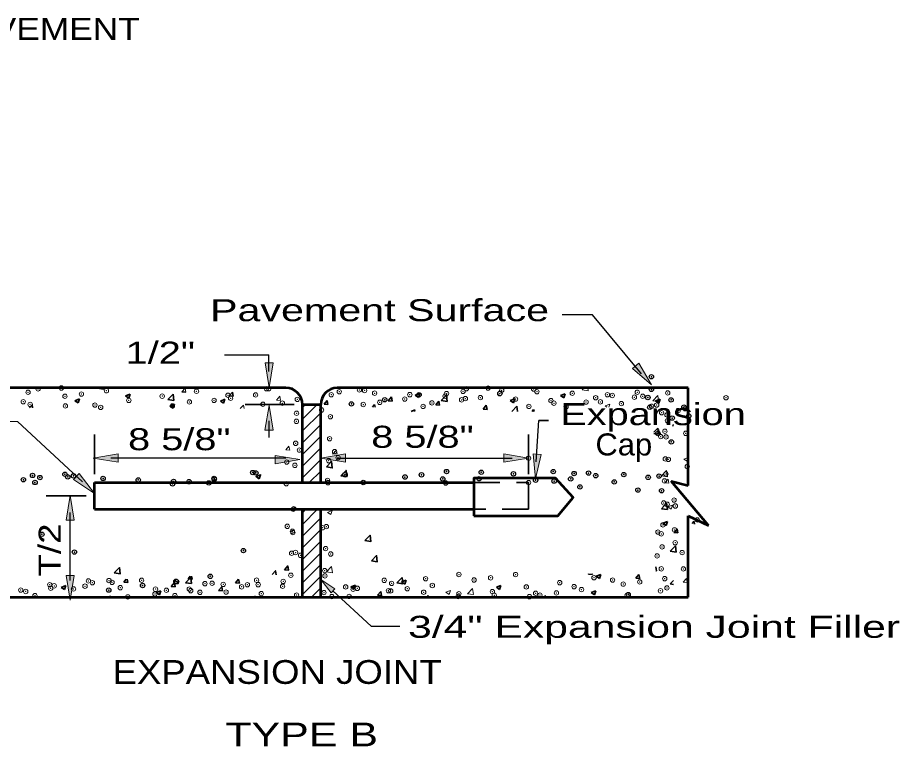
# Model space of a CAD drawing. Extents: x 36.4 to 71.7, y 0.7 to 22.7.
# Drawn here: x 48.53 to 53.87, y 12.1 to 16.52 of the extents above; entities that cross this region are included whole.
import ezdxf

# ---------------------------------------------------------------- set-up
doc = ezdxf.new("R2010")
doc.units = 0
doc.header["$LTSCALE"] = 0.053
doc.header["$PDMODE"] = 32
doc.header["$PDSIZE"] = 0.0265
doc.linetypes.add('MEDIUM_DASHED', pattern=[4.5, 3, -1.5])
for name, color, linetype, lineweight in [('1', 7, 'Continuous', 25), ('2', 7, 'MEDIUM_DASHED', 35), ('3', 7, 'Continuous', 25), ('4', 7, 'Continuous', 13), ('5', 7, 'Continuous', 13)]:
    doc.layers.add(name, color=color, linetype=linetype, lineweight=lineweight)

msp = doc.modelspace()

# ---------------------------------------------------------------- hatches: boundary and pattern name
at = {"layer": '1'}
for points in [[(50.07975, 14.42725), (50.02975, 14.42725), (50.05475, 14.27725), (50.05475, 14.27725)], [(50.07925, 14.01917), (50.02925, 14.01917), (50.05425, 14.16917), (50.05425, 14.16917)], [(49.13942, 13.82525), (49.13942, 13.87525), (48.98942, 13.85025), (48.98942, 13.85025)], [(50.09017, 13.8155), (50.09017, 13.8655), (50.24017, 13.8405), (50.24017, 13.8405)], [(50.51692, 13.82517), (50.51692, 13.87517), (50.36692, 13.85017), (50.36692, 13.85017)], [(51.47592, 13.82525), (51.47592, 13.87525), (51.62592, 13.85025), (51.62592, 13.85025)], [(48.87483, 13.474), (48.825, 13.474), (48.85, 13.624), (48.85, 13.624)], [(48.87483, 13.139), (48.825, 13.139), (48.85, 12.989), (48.85, 12.989)]]:
    msp.add_hatch(color=256, dxfattribs=at).paths.add_polyline_path(points)
at = {"layer": '3'}
for points in [[(52.29292, 14.42483), (52.25442, 14.39283), (52.3695, 14.29342), (52.3695, 14.29342)], [(51.70267, 13.87142), (51.65275, 13.87483), (51.66742, 13.72342), (51.66742, 13.72342)], [(48.90342, 13.75642), (48.86933, 13.71983), (48.99608, 13.63592), (48.99608, 13.63592)], [(50.42925, 13.03383), (50.45192, 13.05833), (50.36692, 13.11375), (50.36692, 13.11375)]]:
    msp.add_hatch(color=256, dxfattribs=at).paths.add_polyline_path(points)

# ---------------------------------------------------------------- linework, layer by layer
at = {"layer": '1'}
for p, q in [((49.78433, 14.47475), (50.05292, 14.47475)), ((50.05292, 14.37475), (50.05292, 14.47475)), ((50.05292, 14.07475), (50.05292, 13.97475)), ((50.1565, 13.8495), (49.09692, 13.8495)), ((50.46692, 13.8495), (51.52558, 13.8495)), ((48.84775, 13.52092), (48.84775, 13.1085))]:
    msp.add_line(p, q, dxfattribs=at)
at = {"layer": '1', "lineweight": 53}
for p, q in [((50.15658, 14.27475), (48.00125, 14.27475)), ((52.59142, 14.27475), (50.46692, 14.27475)), ((52.59142, 13.68358), (52.59142, 14.27475)), ((50.25658, 14.17475), (50.36692, 14.17475)), ((50.25658, 13.70183), (50.25658, 14.17475)), ((50.36692, 13.70183), (50.36692, 14.17475)), ((48.997, 13.70183), (51.29333, 13.70183)), ((48.997, 13.53992), (48.997, 13.70183)), ((52.48858, 13.71092), (52.59142, 13.68358)), ((52.71425, 13.44158), (52.48858, 13.71092)), ((48.997, 13.53992), (51.29333, 13.53992)), ((50.25658, 13.0085), (50.25658, 13.53992)), ((50.36692, 13.0085), (50.36692, 13.53992)), ((52.59142, 13.49933), (52.71425, 13.44158)), ((52.59142, 13.0085), (52.59142, 13.49933)), ((48.00125, 13.0085), (50.25658, 13.0085)), ((50.25658, 13.0085), (50.36692, 13.0085)), ((50.36692, 13.0085), (52.59142, 13.0085))]:
    msp.add_line(p, q, dxfattribs=at)
at = {"layer": '1', "lineweight": 13}
for p, q in [((50.09733, 14.27475), (50.19692, 14.27475)), ((50.2565, 13.88433), (50.2565, 13.9935)), ((50.36692, 13.7995), (50.36692, 13.7055)), ((48.89292, 13.0085), (48.99175, 13.0085))]:
    msp.add_line(p, q, dxfattribs=at)
at = {"layer": '1', "lineweight": 35}
for p, q in [((49.18433, 14.22733), (49.21233, 14.23808)), ((49.18433, 14.22733), (49.20425, 14.21392)), ((49.20425, 14.21392), (49.21242, 14.23808)), ((49.75925, 14.19533), (49.78725, 14.20608)), ((49.77917, 14.18192), (49.78725, 14.20608)), ((50.77633, 14.19725), (50.79567, 14.22025)), ((50.80025, 14.19517), (50.79567, 14.22025)), ((51.09692, 14.19817), (51.12808, 14.23058)), ((51.13258, 14.19258), (51.12817, 14.23058)), ((51.81992, 14.22825), (51.84792, 14.23892)), ((51.81992, 14.22825), (51.83975, 14.21483)), ((51.83975, 14.21483), (51.84792, 14.23892)), ((52.39475, 14.19625), (52.42275, 14.20692)), ((52.41458, 14.18275), (52.42275, 14.20692)), ((48.60275, 14.15425), (48.61975, 14.172)), ((48.62183, 14.15425), (48.61975, 14.172)), ((49.75925, 14.19533), (49.77917, 14.18192)), ((50.2065, 14.17475), (49.90892, 14.17475)), ((50.77633, 14.19725), (50.80025, 14.19517)), ((51.06325, 14.17217), (51.08258, 14.19517)), ((51.06325, 14.17217), (51.08725, 14.17008)), ((51.08725, 14.17008), (51.08258, 14.19517)), ((51.09692, 14.19817), (51.13258, 14.19267)), ((51.35025, 14.147), (51.3695, 14.17)), ((51.37408, 14.14492), (51.3695, 14.17)), ((51.52492, 14.13308), (51.555, 14.16442)), ((51.55867, 14.13308), (51.555, 14.16442)), ((52.39475, 14.19625), (52.41458, 14.18275)), ((50.91367, 14.13308), (50.93692, 14.142)), ((50.93392, 14.13308), (50.93692, 14.142)), ((51.35025, 14.147), (51.37408, 14.14492)), ((51.64642, 14.13308), (51.65633, 14.14492)), ((51.65858, 14.13308), (51.65633, 14.14492)), ((52.49783, 14.04658), (52.504, 14.054)), ((52.49783, 14.04658), (52.504, 14.04608)), ((48.99692, 13.75183), (48.99692, 13.9935)), ((51.62558, 13.75183), (51.62558, 13.9935)), ((52.38392, 14.00608), (52.40883, 14.032)), ((52.38392, 13.99858), (52.41325, 13.994)), ((52.41325, 13.994), (52.40883, 14.032)), ((48.947, 13.62092), (48.70375, 13.62092)), ((52.43067, 13.54367), (52.46183, 13.57617)), ((52.46625, 13.53817), (52.46183, 13.57617)), ((52.43067, 13.54367), (52.46625, 13.53817)), ((52.43883, 13.455), (52.46683, 13.46575)), ((52.45875, 13.44158), (52.46683, 13.46575)), ((52.61675, 13.45442), (52.62742, 13.46708)), ((52.63125, 13.4505), (52.62842, 13.46617)), ((52.43883, 13.455), (52.45875, 13.44158)), ((52.39608, 13.19142), (52.39667, 13.19208)), ((52.40125, 13.167), (52.39667, 13.19208)), ((49.56392, 13.11925), (49.57725, 13.13525)), ((49.58775, 13.11717), (49.58442, 13.13525)), ((52.39608, 13.1675), (52.40125, 13.167)), ((49.5485, 13.09542), (49.57958, 13.12792)), ((49.5485, 13.09542), (49.584, 13.08992)), ((49.56392, 13.11925), (49.58775, 13.11717)), ((49.58408, 13.08992), (49.57958, 13.12792)), ((49.85075, 13.09417), (49.87, 13.11717)), ((49.85075, 13.09417), (49.87467, 13.09208)), ((49.87467, 13.092), (49.87008, 13.11717)), ((50.85567, 13.1), (50.88375, 13.11075)), ((50.85567, 13.1), (50.88375, 13.11075)), ((50.85567, 13.1), (50.87558, 13.08658)), ((50.87558, 13.08658), (50.88375, 13.11075)), ((52.48367, 13.08783), (52.504, 13.10892)), ((52.48367, 13.08783), (52.504, 13.08467)), ((48.79508, 13.06708), (48.82308, 13.07792)), ((48.79508, 13.06708), (48.81492, 13.05367)), ((48.81492, 13.05367), (48.82308, 13.07792)), ((49.36992, 13.03508), (49.39792, 13.04583)), ((49.36992, 13.03508), (49.38983, 13.02167)), ((49.38983, 13.02167), (49.39792, 13.04583)), ((50.7115, 13.01883), (50.73075, 13.04183)), ((51.43058, 13.068), (51.45858, 13.07875)), ((51.43058, 13.068), (51.4505, 13.05458)), ((51.4505, 13.05458), (51.45858, 13.07875)), ((52.00542, 13.03592), (52.03342, 13.04667)), ((52.00542, 13.03592), (52.02525, 13.02258)), ((52.02533, 13.02258), (52.03342, 13.04667)), ((49.9585, 13.00825), (49.97275, 13.01383)), ((49.97092, 13.00825), (49.97283, 13.01383)), ((51.01058, 13.00825), (51.01767, 13.01675)), ((51.01925, 13.00825), (51.01767, 13.01675))]:
    msp.add_line(p, q, dxfattribs=at)
at = {"layer": '1', "lineweight": 13}
for points in [[(50.07975, 14.42725), (50.02975, 14.42725), (50.05475, 14.27725), (50.05475, 14.27725)], [(50.07925, 14.01917), (50.02925, 14.01917), (50.05425, 14.16917), (50.05425, 14.16917)], [(49.13942, 13.82525), (49.13942, 13.87525), (48.98942, 13.85025), (48.98942, 13.85025)], [(50.09017, 13.8155), (50.09017, 13.8655), (50.24017, 13.8405), (50.24017, 13.8405)], [(50.51692, 13.82517), (50.51692, 13.87517), (50.36692, 13.85017), (50.36692, 13.85017)], [(51.47592, 13.82525), (51.47592, 13.87525), (51.62592, 13.85025), (51.62592, 13.85025)], [(48.87483, 13.474), (48.825, 13.474), (48.85, 13.624), (48.85, 13.624)], [(48.87483, 13.139), (48.825, 13.139), (48.85, 12.989), (48.85, 12.989)]]:
    msp.add_lwpolyline(points, close=True, dxfattribs=at)
at = {"layer": '1', "lineweight": 35}
for points in [[(50.40158, 13.7965), (50.43283, 13.82892), (50.43717, 13.79092)], [(50.48967, 13.74325), (50.52092, 13.77567), (50.52525, 13.73767)], [(49.99517, 13.7245), (50.00325, 13.74875), (49.97525, 13.738)], [(50.63442, 13.35017), (50.66567, 13.38258), (50.67, 13.34458)], [(50.67367, 13.22733), (50.70492, 13.25975), (50.70925, 13.22175)], [(50.148, 13.17375), (50.16725, 13.19675), (50.17192, 13.17167)], [(49.11708, 13.15475), (49.14833, 13.18717), (49.15267, 13.14917)]]:
    msp.add_lwpolyline(points, close=True, dxfattribs=at)
for points in [[(49.99517, 13.7245), (50.00325, 13.74875), (49.97525, 13.738)], [(50.07308, 13.14475), (50.09233, 13.16775), (50.097, 13.14267)], [(50.7115, 13.01883), (50.73542, 13.01675), (50.73075, 13.04183)]]:
    msp.add_lwpolyline(points, dxfattribs=at)
at = {"layer": '1', "lineweight": 53}
msp.add_lwpolyline([(51.29333, 13.50092), (51.80367, 13.50092), (51.89517, 13.61208), (51.78925, 13.72825), (51.29333, 13.72825)], close=True, dxfattribs=at)
for centre, start, end in [((50.15655, 14.17475), 0, 90), ((50.46695, 14.17475), 90, 180)]:
    msp.add_arc(centre, 0.1, start, end, dxfattribs=at)
at = {"layer": '1'}
for p in [(52.36917, 14.34308), (52.36925, 14.26608), (50.75492, 14.20358), (50.96267, 14.23358), (52.34783, 14.21692), (52.48892, 14.20242), (50.55292, 14.17792), (52.35967, 14.15767), (52.56642, 14.15858), (52.57325, 14.14867), (52.49525, 14.09242), (52.59533, 14.10558), (52.40925, 13.99908), (52.49008, 13.94783), (49.95592, 13.76258), (51.12892, 13.76858), (51.339, 13.76417), (51.77517, 13.768), (48.56642, 13.71908), (48.62183, 13.74475), (48.66658, 13.73225), (48.81808, 13.75217), (48.83533, 13.73567), (48.87, 13.74242), (49.04892, 13.72667), (49.26242, 13.71767), (49.72133, 13.72717), (49.72258, 13.72258), (49.97392, 13.76042), (50.51392, 13.7485), (50.87725, 13.73542), (50.97733, 13.74867), (51.10575, 13.72408), (51.32633, 13.72475), (51.53408, 13.75475), (51.66817, 13.71642), (51.7805, 13.71042), (51.88058, 13.72367), (51.90142, 13.75642), (51.98867, 13.759), (52.03217, 13.74358), (52.20225, 13.74992), (52.34975, 13.7335), (52.41575, 13.74092), (48.63675, 13.70242), (49.46967, 13.69408), (49.47592, 13.70867), (49.56983, 13.70725), (49.6895, 13.69958), (50.62458, 13.70225), (51.12425, 13.69908), (51.93658, 13.67533), (52.14433, 13.70533), (52.2875, 13.6565), (52.43117, 13.65225), (48.67817, 13.38842), (49.89883, 13.28958), (48.87533, 13.28083), (49.69825, 13.13392), (49.2885, 13.07833), (49.49058, 13.10392), (49.08308, 13.05017)]:
    msp.add_point(p, dxfattribs=at)
at = {"layer": '2'}
for p, q in [((51.29333, 13.70183), (51.62558, 13.70183)), ((51.62558, 13.53992), (51.62558, 13.70183)), ((51.62558, 13.53992), (51.29333, 13.53992))]:
    msp.add_line(p, q, dxfattribs=at)
at = {"layer": '3'}
for p, q in [((52.01175, 14.71858), (51.82833, 14.71858)), ((52.30933, 14.36017), (52.01175, 14.71858)), ((51.671, 13.828), (51.68825, 14.07683)), ((50.44058, 13.04608), (50.67283, 12.83258)), ((50.67283, 12.83258), (50.84592, 12.83258))]:
    msp.add_line(p, q, dxfattribs=at)
at = {"layer": '3', "lineweight": 35}
msp.add_line((51.68825, 14.07683), (51.74592, 14.07683), dxfattribs=at)
at = {"layer": '3', "lineweight": 13}
for points in [[(52.29292, 14.42483), (52.25442, 14.39283), (52.3695, 14.29342), (52.3695, 14.29342)], [(51.70267, 13.87142), (51.65275, 13.87483), (51.66742, 13.72342), (51.66742, 13.72342)], [(48.90342, 13.75642), (48.86933, 13.71983), (48.99608, 13.63592), (48.99608, 13.63592)], [(50.42925, 13.03383), (50.45192, 13.05833), (50.36692, 13.11375), (50.36692, 13.11375)]]:
    msp.add_lwpolyline(points, close=True, dxfattribs=at)
msp.add_lwpolyline([(48.92383, 13.70558), (48.53, 14.07192), (47.56717, 14.07192)], dxfattribs=at)
at = {"layer": '4'}
for p, q in [((49.01517, 14.27125), (49.01842, 14.27475)), ((49.01517, 14.27125), (49.05067, 14.26583)), ((49.05075, 14.26575), (49.04967, 14.27475)), ((49.25925, 14.27475), (49.26325, 14.27433)), ((49.26325, 14.27433), (49.26317, 14.27475)), ((49.52625, 14.25133), (49.54558, 14.27433)), ((49.55017, 14.24925), (49.54558, 14.27433)), ((51.95042, 14.26367), (51.96092, 14.27475)), ((51.95042, 14.26367), (51.98592, 14.25825)), ((51.98592, 14.25817), (51.984, 14.27475)), ((50.1, 14.20117), (50.11933, 14.22417)), ((50.12392, 14.19908), (50.11933, 14.22417)), ((52.37725, 14.1975), (52.40842, 14.22992)), ((52.41292, 14.19192), (52.40842, 14.22992)), ((49.90258, 14.1505), (49.90008, 14.17133)), ((50.1, 14.20117), (50.12392, 14.19908)), ((52.08908, 14.16625), (52.11708, 14.177)), ((52.08908, 14.16625), (52.10025, 14.15875)), ((52.11092, 14.15875), (52.11708, 14.177)), ((52.37725, 14.1975), (52.41292, 14.19192)), ((52.40192, 14.00825), (52.41458, 14.02333)), ((52.40192, 13.99983), (52.41925, 13.99825)), ((52.41925, 13.99825), (52.41458, 14.02333)), ((50.15558, 13.90025), (50.17483, 13.92325)), ((50.15558, 13.90025), (50.1795, 13.89825)), ((50.1795, 13.89825), (50.17483, 13.92325)), ((50.44242, 13.87525), (50.46175, 13.89817)), ((50.46633, 13.87308), (50.46175, 13.89817)), ((50.43592, 13.87525), (50.45983, 13.87308)), ((52.56658, 13.84417), (52.59142, 13.85367)), ((52.56658, 13.84417), (52.5865, 13.83075)), ((52.5865, 13.83075), (52.59142, 13.84533)), ((52.43025, 13.74158), (52.4615, 13.77408)), ((52.43025, 13.74158), (52.46592, 13.73617)), ((52.45075, 13.6995), (52.47008, 13.7225)), ((52.46592, 13.73617), (52.4615, 13.77408)), ((52.47467, 13.69742), (52.47008, 13.7225)), ((52.45075, 13.6995), (52.47467, 13.69742)), ((52.46925, 13.55417), (52.49725, 13.56492)), ((52.48917, 13.54067), (52.49725, 13.56492)), ((50.40858, 13.52125), (50.43658, 13.53192)), ((50.40858, 13.52125), (50.42858, 13.50783)), ((50.42858, 13.50783), (50.43658, 13.53192)), ((52.46925, 13.55417), (52.48917, 13.54067)), ((50.40192, 13.16092), (50.433, 13.19342)), ((50.4375, 13.15542), (50.43308, 13.19342)), ((50.40192, 13.16092), (50.4375, 13.1555)), ((52.56175, 13.09775), (52.58108, 13.12067)), ((52.56175, 13.09775), (52.58567, 13.09558)), ((52.58567, 13.09558), (52.58108, 13.12067)), ((51.12492, 13.03808), (51.15292, 13.04883)), ((51.12492, 13.03808), (51.14483, 13.02458)), ((51.14483, 13.02458), (51.15292, 13.04883)), ((51.25567, 13.02858), (51.29125, 13.023)), ((51.29125, 13.023), (51.28683, 13.061)), ((49.07292, 13.0085), (49.09225, 13.01592)), ((49.08983, 13.0085), (49.09225, 13.01592)), ((51.70625, 13.0085), (51.72783, 13.01675)), ((51.725, 13.0085), (51.72783, 13.01675))]:
    msp.add_line(p, q, dxfattribs=at)
at = {"layer": '4', "lineweight": 35}
for p, q in [((48.87875, 14.19742), (48.90675, 14.20825)), ((48.89858, 14.184), (48.90675, 14.20817)), ((49.442, 14.20508), (49.47325, 14.23758)), ((49.442, 14.20508), (49.47758, 14.19958)), ((49.47758, 14.19958), (49.47325, 14.23758)), ((49.52625, 14.25133), (49.55017, 14.24925)), ((49.81317, 14.22625), (49.83242, 14.24925)), ((49.81317, 14.22625), (49.837, 14.22417)), ((49.83708, 14.22417), (49.83242, 14.24925)), ((50.93933, 14.23033), (50.96742, 14.24108)), ((50.93933, 14.23033), (50.95925, 14.21692)), ((50.95925, 14.21692), (50.96742, 14.24108)), ((51.51425, 14.19825), (51.54225, 14.20908)), ((51.53417, 14.18492), (51.54225, 14.20908)), ((48.87875, 14.19742), (48.89858, 14.184)), ((49.45358, 14.16542), (49.48158, 14.17617)), ((49.45358, 14.16542), (49.4735, 14.15192)), ((49.4735, 14.15192), (49.48158, 14.17617)), ((49.88008, 14.1505), (49.90008, 14.17133)), ((50.38692, 14.17608), (50.40625, 14.19908)), ((50.38692, 14.17608), (50.41092, 14.17392)), ((50.41092, 14.17392), (50.40625, 14.199)), ((50.68042, 14.15875), (50.69317, 14.17392)), ((50.69592, 14.15875), (50.69317, 14.17392)), ((51.51425, 14.19825), (51.53417, 14.18492)), ((52.50625, 13.39858), (52.52558, 13.42158)), ((52.53025, 13.3965), (52.52558, 13.42158)), ((52.50625, 13.39858), (52.53025, 13.39658)), ((52.48333, 13.28583), (52.5145, 13.31825)), ((52.51892, 13.28025), (52.5145, 13.31825)), ((52.48333, 13.28583), (52.51892, 13.28025)), ((51.98792, 13.14792), (51.98908, 13.14925)), ((51.98792, 13.14792), (52.01192, 13.14583)), ((52.01192, 13.14583), (52.01125, 13.14925)), ((52.03592, 13.135), (52.06392, 13.14583)), ((52.03592, 13.135), (52.05575, 13.12158)), ((52.05575, 13.12158), (52.06392, 13.14583)), ((52.27492, 13.12283), (52.29417, 13.14583)), ((52.29883, 13.12075), (52.29417, 13.14583)), ((49.17442, 13.09808), (49.18958, 13.11617)), ((49.17442, 13.09808), (49.19833, 13.09592)), ((49.19833, 13.09592), (49.19458, 13.11617)), ((49.46133, 13.07292), (49.48058, 13.09592)), ((49.48525, 13.07092), (49.48058, 13.09592)), ((50.82883, 13.09475), (50.85992, 13.12725)), ((50.82883, 13.09475), (50.86433, 13.08925)), ((50.86433, 13.08925), (50.85992, 13.12725)), ((52.27492, 13.12283), (52.29875, 13.12075)), ((49.46133, 13.07292), (49.48525, 13.07092)), ((49.74825, 13.04792), (49.76758, 13.07083)), ((49.74825, 13.04792), (49.77217, 13.04575)), ((49.77217, 13.04575), (49.76758, 13.07083)), ((50.55008, 13.07008), (50.57808, 13.08092)), ((50.55008, 13.07008), (50.56992, 13.05667)), ((50.56992, 13.05667), (50.57808, 13.08083)), ((51.25567, 13.02858), (51.28683, 13.061))]:
    msp.add_line(p, q, dxfattribs=at)
at = {"layer": '4', "lineweight": 25}
for p, q in [((50.25658, 14.08483), (50.34642, 14.17475)), ((50.25658, 14.15558), (50.27575, 14.17475)), ((50.25658, 14.01417), (50.36692, 14.12458)), ((50.25658, 13.94342), (50.36692, 14.05383)), ((50.25658, 13.87267), (50.36692, 13.98317)), ((50.25658, 13.802), (50.36692, 13.91242)), ((50.25658, 13.73125), (50.36692, 13.84167)), ((50.29775, 13.70183), (50.36692, 13.771)), ((50.25658, 13.51917), (50.27733, 13.53992)), ((50.25658, 13.44842), (50.348, 13.53992)), ((50.25658, 13.37775), (50.36692, 13.48817)), ((50.25658, 13.307), (50.36692, 13.41742)), ((50.25658, 13.23625), (50.36692, 13.34675)), ((50.25658, 13.16558), (50.36692, 13.276)), ((50.25658, 13.09492), (50.36692, 13.20525)), ((50.25658, 13.02417), (50.36692, 13.13458)), ((50.31158, 13.0085), (50.36692, 13.06392))]:
    msp.add_line(p, q, dxfattribs=at)
at = {"layer": '4'}
for p in [(48.59458, 14.24892), (48.65542, 14.26892), (48.79658, 14.27458), (49.06958, 14.25767), (49.61467, 14.25517), (50.03858, 14.27042), (50.0525, 14.27025), (50.47958, 14.25225), (50.60092, 14.26267), (50.63242, 14.2595), (50.69308, 14.24325), (51.22892, 14.25417), (51.24933, 14.26992), (51.38042, 14.27408), (51.45358, 14.24283), (51.46292, 14.26083), (51.65592, 14.26825), (51.67642, 14.25183), (51.88992, 14.24283), (52.28367, 14.24908), (52.46825, 14.2445), (48.56533, 14.19125), (48.81792, 14.22458), (48.91817, 14.23775), (49.20492, 14.19958), (49.40692, 14.22517), (49.572, 14.19033), (49.72125, 14.19958), (49.80525, 14.23042), (49.82142, 14.21275), (49.97292, 14.23267), (50.225, 14.20575), (50.43042, 14.23392), (50.87617, 14.20767), (50.90658, 14.23417), (51.12017, 14.22517), (51.12875, 14.24092), (51.22025, 14.20283), (51.24275, 14.21008), (51.33367, 14.21617), (51.4505, 14.24008), (51.54725, 14.20708), (51.76075, 14.19808), (52.032, 14.21592), (52.06083, 14.19067), (52.10342, 14.23375), (52.13217, 14.22917), (52.26617, 14.21892), (52.31692, 14.22475), (52.82117, 14.21575), (48.60742, 14.17483), (48.82092, 14.16575), (48.99958, 14.17133), (49.0345, 14.15675), (49.46858, 14.16625), (50.01725, 14.17575), (50.13442, 14.18258), (50.37192, 14.14125), (50.62458, 14.17458), (50.72467, 14.18775), (50.987, 14.16275), (51.04067, 14.1845), (51.62792, 14.16275), (51.77942, 14.18267), (51.85308, 14.16075), (51.97425, 14.18908), (52.18783, 14.18), (52.37017, 14.16433), (52.40125, 14.171), (52.53125, 14.13775), (50.22042, 14.12133), (50.42558, 14.10075), (52.43108, 14.12458), (52.46333, 14.11133), (50.22017, 14.07258), (52.466, 14.0765), (52.42592, 13.98), (52.45092, 14.01242), (52.4585, 13.97817), (52.5775, 13.99992), (50.21525, 13.93942), (50.42067, 13.96758), (50.23775, 13.89825), (50.45125, 13.88925), (50.16142, 13.82575), (50.41583, 13.83442), (50.47242, 13.8525), (52.45358, 13.845), (52.47225, 13.84217), (50.21042, 13.80625), (52.58658, 13.79892), (50.40892, 13.71442), (52.44875, 13.71183), (52.45733, 13.75425), (50.15817, 13.69492), (50.41092, 13.70125), (52.44392, 13.57867), (52.46483, 13.57), (52.50692, 13.59567), (52.51442, 13.55992), (50.20067, 13.53992), (50.20358, 13.5435), (52.439, 13.44558), (52.64683, 13.47558), (50.16458, 13.43675), (50.19583, 13.40683), (50.19858, 13.39892), (50.37817, 13.42775), (50.40125, 13.43492), (52.40917, 13.40217), (52.42908, 13.39125), (52.50925, 13.41525), (52.51342, 13.33758), (50.39633, 13.30183), (52.43417, 13.31233), (50.19092, 13.27358), (50.21425, 13.27817), (50.24475, 13.26108), (50.42775, 13.26917), (52.40408, 13.25758), (52.55558, 13.2775), (52.42925, 13.17925), (52.563, 13.17892), (50.18608, 13.1405), (50.3915, 13.16858), (50.39217, 13.13658), (51.20383, 13.14492), (51.39558, 13.12475), (51.54708, 13.14475), (52.02192, 13.12542), (48.72592, 13.08317), (48.75292, 13.07617), (48.9395, 13.07417), (48.96058, 13.10608), (48.98467, 13.09525), (49.08483, 13.10833), (49.10317, 13.09725), (49.28225, 13.10983), (49.49575, 13.10083), (49.6655, 13.0895), (49.70925, 13.09183), (49.77625, 13.08492), (49.88792, 13.07025), (49.92283, 13.08275), (49.97833, 13.1105), (49.98808, 13.08342), (50.13633, 13.07375), (50.13958, 13.10333), (50.51808, 13.06958), (50.75133, 13.10967), (50.79642, 13.09108), (51.00183, 13.11925), (51.04283, 13.07833), (51.29542, 13.11158), (51.61208, 13.06983), (51.81417, 13.0955), (51.90125, 13.07125), (52.1345, 13.11125), (52.19867, 13.08658), (52.29892, 13.09983), (52.45033, 13.11975), (48.55083, 13.0505), (48.58058, 13.042), (48.63658, 13.01717), (48.732, 13.06192), (48.86983, 13.05725), (49.153, 13.06517), (49.36317, 13.02675), (49.36658, 13.05617), (49.43225, 13.0495), (49.48383, 13.017), (49.57092, 13.05667), (49.58008, 13.04708), (49.63525, 13.03692), (49.79358, 13.03808), (50.00717, 13.02908), (50.22067, 13.02), (50.38658, 13.0355), (50.56333, 13.05567), (50.58867, 13.06108), (50.77692, 13.04667), (50.79125, 13.04525), (50.89133, 13.05842), (50.99042, 13.03767), (51.20392, 13.02858), (51.40675, 13.04167), (51.4175, 13.01958), (51.66792, 13.03117), (51.6945, 13.02025), (51.79458, 13.03342), (51.94608, 13.05333), (52.22242, 13.0205), (52.23033, 13.02342), (52.42442, 13.04608), (52.46358, 13.0635), (49.19892, 13.00942), (50.43425, 13.011), (50.53858, 13.01192), (51.19892, 13.01167), (51.631, 13.01058)]:
    msp.add_point(p, dxfattribs=at)
at = {"layer": '5'}
for p, q in [((50.04733, 14.27475), (50.04742, 14.27475)), ((50.05292, 14.27475), (50.053, 14.27475)), ((50.2565, 14.17475), (50.25658, 14.17475)), ((48.99692, 13.8495), (48.997, 13.8495)), ((50.2565, 13.83433), (50.25658, 13.83433)), ((50.36692, 13.8495), (50.367, 13.8495)), ((48.99692, 13.70183), (48.997, 13.70183)), ((48.997, 13.62092), (48.99708, 13.62092)), ((48.84292, 13.0085), (48.843, 13.0085)), ((48.85417, 13.00208), (48.85425, 13.00208))]:
    msp.add_line(p, q, dxfattribs=at)
for p in [(51.62558, 13.8495), (51.62558, 13.70183)]:
    msp.add_point(p, dxfattribs=at)

# ---------------------------------------------------------------- texts
at = {"layer": '1', "width": 1.35}
for s, p in [('1/2"', (49.1855, 14.42192)), ('8 5/8"', (50.67283, 13.9125)), ('8 5/8"', (49.20033, 13.89775))]:
    msp.add_text(s, height=0.1333, dxfattribs=at).set_placement(p)
at = {"layer": '1', "width": 1.25}
msp.add_text('T/2', height=0.1333, rotation=90.06, dxfattribs=at).set_placement((48.79242, 13.13217))
at = {"layer": '3'}
for s, height, width, p in [('TYPICAL JOINT LAYOUT FOR CONCRETE PAVEMENT', 0.133, 1.2, (43.79208, 16.38292)), ('Pavement Surface', 0.1333, 1.4, (49.69667, 14.67925)), ('Expansion', 0.1333, 1.35, (51.81742, 14.04983)), ('Cap', 0.1333, 1.05, (52.03075, 13.86617)), ('3/4" Expansion Joint Filler', 0.1333, 1.45, (50.89583, 12.76142)), (' EXPANSION JOINT', 0.144, 1.15, (49.04475, 12.48242)), ('TYPE B ', 0.144, 1.35, (49.78925, 12.10392))]:
    msp.add_text(s, height=height, dxfattribs=dict(at, width=width)).set_placement(p)

doc.saveas('drawing.dxf')
